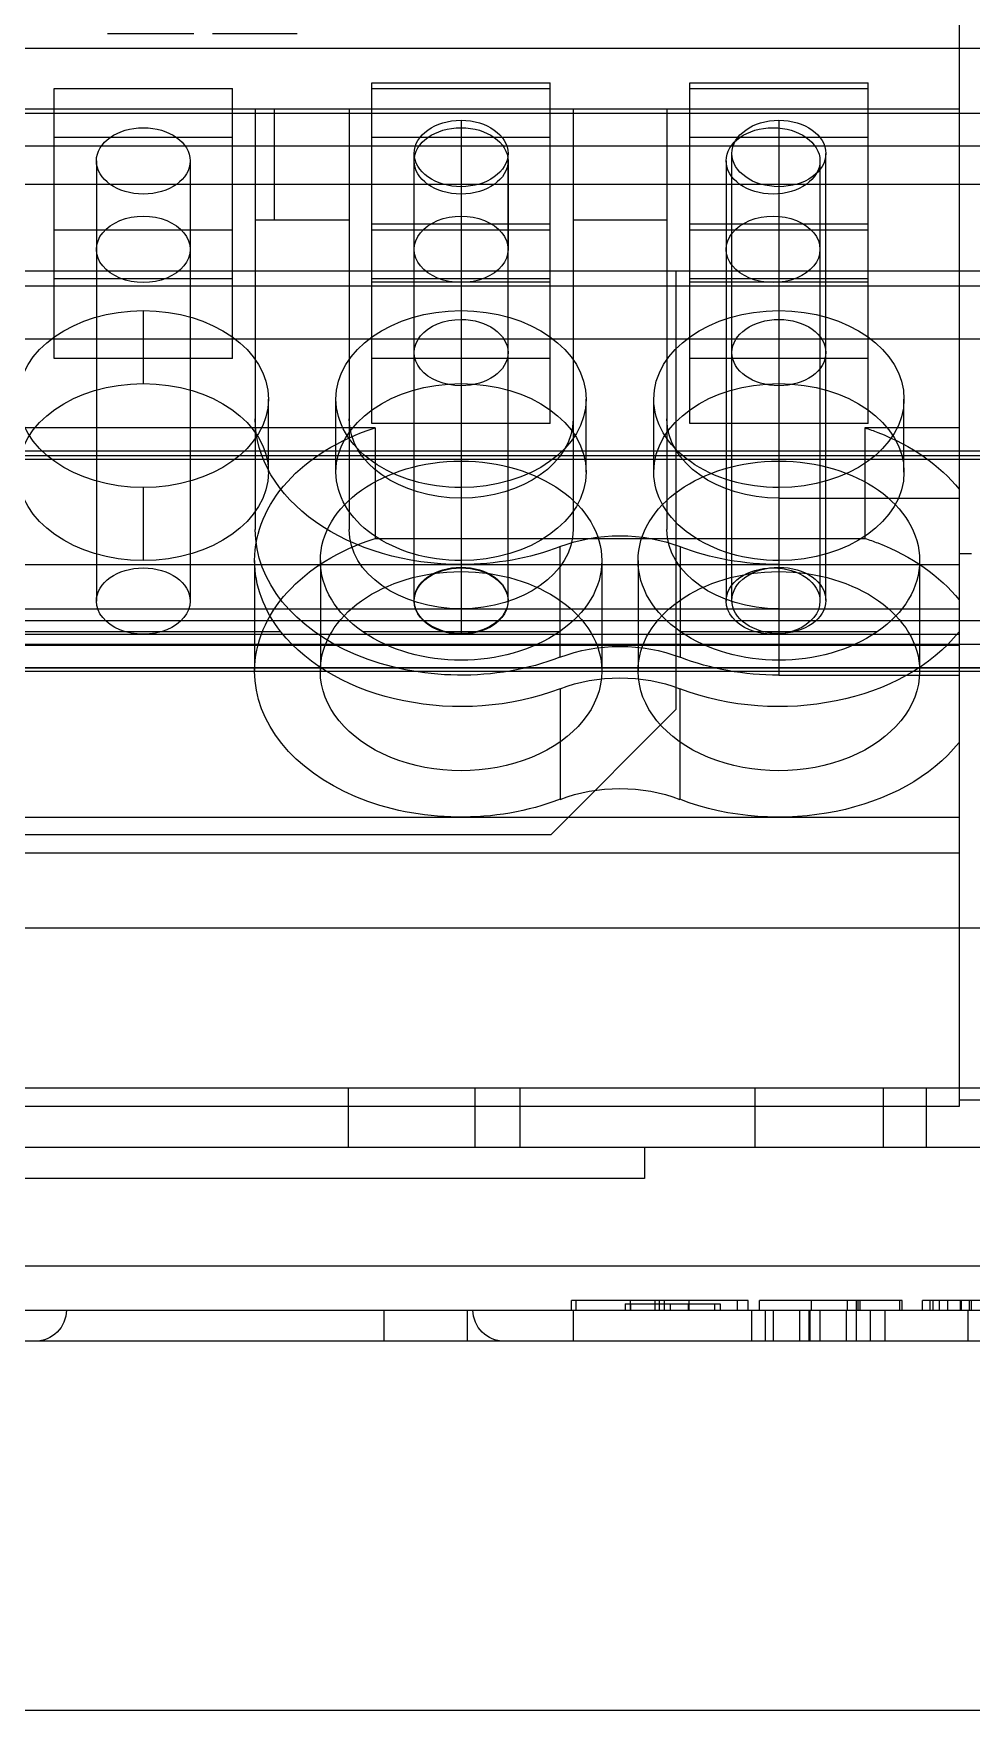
# Model space of a CAD drawing. Extents: x 0 to 226, y 0 to 271.
# Drawn here: x 132.73 to 147.72, y 0 to 26.8 of the extents above; entities that cross this region are included whole.
import ezdxf

# ---------------------------------------------------------------- set-up
doc = ezdxf.new("R2010")
doc.units = 0
doc.layers.add('-15N-THT. THIẾT BỊ ĐÓNG MỞ', color=40, linetype='CONTINUOUS')

# ---------------------------------------------------------------- blocks, each defined once
blk = doc.blocks.new('06 - N - SC VSD CHIẾU TRÊN ATV630D30~D45N4')
at = {"layer": '-15N-THT. THIẾT BỊ ĐÓNG MỞ'}
for p, q in [((34.52, -244), (34.52, -261.35)), ((20.906, -244.2), (22.288, -244.2)), ((21.013, -244.2), (21.013, -244.2)), ((21.237, -244.2), (21.237, -244.2)), ((22.062, -244.2), (22.062, -244.2)), ((22.288, -244.2), (22.288, -244.2)), ((22.587, -244.2), (22.587, -244.2)), ((22.587, -244.2), (23.938, -244.2)), ((22.812, -244.2), (22.812, -244.2)), ((67.73, -244.441), (-11.54, -244.441)), ((20.055, -245.078), (22.905, -245.078)), ((20.055, -249.391), (20.055, -245.078)), ((22.905, -249.391), (22.905, -245.078)), ((25.135, -244.986), (27.985, -244.986)), ((25.135, -250.431), (25.135, -244.986)), ((25.135, -245.078), (27.985, -245.078)), ((27.985, -250.431), (27.985, -244.986)), ((30.215, -244.986), (33.065, -244.986)), ((30.215, -250.431), (30.215, -244.986)), ((30.215, -245.078), (33.065, -245.078)), ((33.065, -250.431), (33.065, -244.986)), ((34.52, -245.41), (-11.88, -245.41)), ((67.73, -245.476), (-11.54, -245.476)), ((23.27, -245.41), (23.27, -252.128)), ((23.57, -245.41), (23.57, -247.178)), ((24.77, -245.41), (24.77, -252.128)), ((28.35, -245.41), (28.35, -252.128)), ((29.85, -245.41), (29.85, -252.128)), ((26.56, -245.587), (26.56, -253.789)), ((31.64, -245.587), (31.64, -254.454)), ((87.014, -246), (-7.024, -246)), ((20.055, -245.856), (22.905, -245.856)), ((25.135, -245.856), (27.985, -245.856)), ((27.985, -245.856), (27.985, -245.856)), ((30.215, -245.856), (33.065, -245.856)), ((20.73, -246.235), (20.73, -253.27)), ((22.23, -246.235), (22.23, -247.649)), ((25.81, -253.27), (25.81, -246.117)), ((27.31, -253.27), (27.31, -246.117)), ((27.31, -246.235), (27.31, -247.649)), ((30.797, -246.235), (30.797, -247.649)), ((30.89, -253.259), (30.89, -246.117)), ((32.297, -246.235), (32.297, -253.27)), ((32.39, -253.259), (32.39, -246.117)), ((67.73, -246.612), (-11.54, -246.612)), ((22.905, -247.34), (20.055, -247.34)), ((23.27, -247.178), (24.77, -247.178)), ((27.985, -247.249), (25.135, -247.249)), ((27.985, -247.34), (25.135, -247.34)), ((28.35, -247.178), (29.85, -247.178)), ((33.065, -247.249), (30.215, -247.249)), ((33.065, -247.34), (30.215, -247.34)), ((22.23, -247.649), (22.23, -253.27)), ((30.797, -247.649), (30.797, -253.27)), ((104.99, -248), (-105, -248)), ((22.905, -248.118), (20.055, -248.118)), ((27.985, -248.118), (25.135, -248.118)), ((25.135, -248.168), (27.985, -248.168)), ((30, -248), (30, -248)), ((30, -255), (30, -248)), ((33.065, -248.118), (30.215, -248.118)), ((30.215, -248.168), (33.065, -248.168)), ((67.73, -248.239), (-11.54, -248.239)), ((21.48, -248.627), (21.48, -249.794)), ((67.73, -249.087), (-11.54, -249.087)), ((22.905, -249.391), (20.055, -249.391)), ((27.985, -249.391), (25.135, -249.391)), ((25.81, -253.259), (25.81, -249.299)), ((33.065, -249.391), (30.215, -249.391)), ((23.48, -251.208), (23.48, -250.042)), ((24.56, -251.208), (24.56, -250.042)), ((28.56, -251.208), (28.56, -250.042)), ((29.64, -251.208), (29.64, -250.042)), ((33.64, -251.208), (33.64, -250.042)), ((25.185, -250.501), (17.775, -250.501)), ((27.985, -250.431), (25.135, -250.431)), ((25.185, -250.501), (25.185, -252.269)), ((33.065, -250.431), (30.215, -250.431)), ((33.015, -250.501), (33.015, -252.269)), ((34.52, -250.501), (33.015, -250.501)), ((67.73, -250.876), (-11.54, -250.876)), ((67.73, -250.947), (-11.54, -250.947)), ((59.57, -251.005), (-11.54, -251.005)), ((21.48, -251.456), (21.48, -252.623)), ((31.64, -251.626), (34.52, -251.626)), ((25.185, -252.269), (33.015, -252.269)), ((28.14, -252.401), (28.14, -254.168)), ((30.06, -252.401), (30.06, -254.168)), ((-11.88, -252.686), (34.52, -252.686)), ((23.26, -252.623), (23.26, -254.39)), ((24.31, -252.623), (24.31, -254.39)), ((28.81, -252.623), (28.81, -254.39)), ((29.39, -252.623), (29.39, -254.39)), ((33.89, -252.623), (33.89, -254.39)), ((34.52, -252.51), (34.72, -252.51)), ((-11.88, -253.395), (34.52, -253.395)), ((31.64, -253.393), (34.52, -253.393)), ((67.73, -253.586), (-11.54, -253.586)), ((23.68, -253.762), (19.28, -253.762)), ((28.131, -253.762), (24.989, -253.762)), ((33.211, -253.762), (30.069, -253.762)), ((-11.88, -253.801), (34.52, -253.801)), ((34.52, -253.981), (-11.88, -253.981)), ((67.73, -253.966), (-11.54, -253.966)), ((34.52, -253.981), (34.52, -253.981)), ((67.73, -254.338), (-11.54, -254.338)), ((67.73, -254.344), (-11.54, -254.344)), ((59.57, -254.396), (-11.54, -254.396)), ((31.64, -254.454), (34.52, -254.454)), ((28.142, -254.671), (28.142, -256.438)), ((30.058, -254.671), (30.058, -256.438)), ((30, -255), (28, -257)), ((30, -255), (30, -255)), ((-11.88, -256.724), (34.52, -256.724)), ((-84.5, -257), (28, -257)), ((28, -257), (28, -257)), ((34.52, -257.3), (-11.88, -257.3)), ((34.52, -257.3), (34.52, -257.3)), ((103.402, -258.5), (-103.412, -258.5)), ((-78.244, -261.05), (78.234, -261.05)), ((24.756, -261.05), (24.756, -262)), ((26.781, -261.05), (26.781, -262)), ((27.5, -261.05), (27.5, -262)), ((31.256, -261.05), (31.256, -262)), ((33.307, -261.05), (33.307, -262)), ((34, -262), (34, -261.05)), ((34.52, -261.242), (104.989, -261.242)), ((34.52, -261.35), (-11.88, -261.35)), ((34.52, -261.35), (34.52, -261.35)), ((-104.264, -262), (104.99, -262)), ((29.491, -262), (29.491, -262)), ((29.491, -262), (29.491, -262.5)), ((29.491, -262.5), (1.509, -262.5)), ((29.491, -262.5), (29.491, -262.5)), ((69.79, -263.9), (10.2, -263.9)), ((28.4, -264.45), (28.325, -264.45)), ((28.325, -264.6), (28.325, -264.45)), ((28.4, -264.45), (28.4, -264.45)), ((31.148, -264.45), (28.4, -264.45)), ((28.4, -264.6), (28.4, -264.45)), ((29.181, -264.5), (30.7, -264.5)), ((29.181, -264.5), (29.181, -264.6)), ((29.268, -264.6), (29.268, -264.45)), ((29.269, -264.5), (29.269, -264.6)), ((29.66, -264.6), (29.66, -264.45)), ((29.731, -264.6), (29.731, -264.45)), ((29.813, -264.6), (29.813, -264.45)), ((29.905, -264.6), (29.905, -264.5)), ((30.188, -264.5), (30.188, -264.6)), ((30.205, -264.6), (30.205, -264.45)), ((30.612, -264.5), (30.612, -264.6)), ((30.7, -264.5), (30.7, -264.6)), ((30.98, -264.45), (30.98, -264.45)), ((30.98, -264.6), (30.98, -264.45)), ((31.148, -264.6), (31.148, -264.45)), ((33.612, -264.45), (31.328, -264.45)), ((31.328, -264.6), (31.328, -264.45)), ((32.164, -264.6), (32.164, -264.45)), ((32.737, -264.6), (32.737, -264.45)), ((32.88, -264.6), (32.88, -264.45)), ((32.909, -264.6), (32.909, -264.45)), ((32.937, -264.6), (32.937, -264.45)), ((33.574, -264.45), (33.574, -264.45)), ((33.574, -264.6), (33.574, -264.45)), ((33.612, -264.45), (33.612, -264.45)), ((33.612, -264.6), (33.612, -264.45)), ((38.517, -264.45), (33.935, -264.45)), ((33.935, -264.45), (33.935, -264.45)), ((33.935, -264.6), (33.935, -264.45)), ((34.056, -264.6), (34.056, -264.45)), ((34.106, -264.6), (34.106, -264.45)), ((34.2, -264.45), (34.2, -264.6)), ((34.34, -264.6), (34.34, -264.45)), ((34.538, -264.45), (34.538, -264.6)), ((34.557, -264.6), (34.557, -264.45)), ((34.685, -264.6), (34.685, -264.45)), ((34.718, -264.45), (34.718, -264.45)), ((34.718, -264.6), (34.718, -264.45)), ((2.9, -264.6), (77.09, -264.6)), ((25.329, -265.1), (25.329, -264.6)), ((26.661, -265.1), (26.661, -264.6)), ((28.35, -264.6), (28.35, -264.622)), ((28.35, -264.622), (28.35, -264.645)), ((28.35, -264.645), (28.35, -264.667)), ((28.35, -264.667), (28.35, -264.689)), ((28.35, -264.689), (28.35, -264.711)), ((28.35, -264.711), (28.35, -264.733)), ((28.35, -264.733), (28.35, -264.755)), ((28.35, -264.755), (28.35, -264.776)), ((28.35, -264.776), (28.35, -264.797)), ((28.4, -264.6), (28.4, -264.6)), ((30.98, -264.6), (30.98, -264.6)), ((31.2, -264.6), (31.2, -265.1)), ((31.21, -265.1), (31.21, -264.6)), ((31.422, -264.6), (31.422, -265.1)), ((31.547, -264.6), (31.547, -265.1)), ((31.972, -264.6), (31.972, -265.1)), ((32.126, -265.1), (32.126, -264.6)), ((32.136, -264.6), (32.136, -265.1)), ((32.3, -265.1), (32.3, -264.6)), ((32.72, -265.1), (32.72, -264.6)), ((32.876, -264.6), (32.876, -265.1)), ((33.098, -264.6), (33.098, -265.1)), ((33.339, -265.1), (33.339, -264.6)), ((33.574, -264.6), (33.574, -264.6)), ((33.612, -264.6), (33.612, -264.6)), ((33.935, -264.6), (33.935, -264.6)), ((34.661, -264.6), (34.661, -265.1)), ((28.35, -264.797), (28.35, -264.817)), ((28.35, -264.817), (28.35, -264.837)), ((28.35, -264.837), (28.35, -264.857)), ((28.35, -264.857), (28.35, -264.876)), ((28.35, -264.876), (28.35, -264.894)), ((28.35, -264.894), (28.35, -264.912)), ((28.35, -264.912), (28.35, -264.929)), ((28.35, -264.929), (28.35, -264.946)), ((28.35, -264.946), (28.35, -264.961)), ((28.35, -264.961), (28.35, -264.976)), ((28.35, -264.976), (28.35, -264.991)), ((28.35, -264.991), (28.35, -265.004)), ((28.35, -265.004), (28.35, -265.017)), ((28.35, -265.017), (28.35, -265.029)), ((28.35, -265.029), (28.35, -265.04)), ((28.35, -265.04), (28.35, -265.05)), ((28.35, -265.05), (28.35, -265.06)), ((79.961, -265.1), (0.029, -265.1)), ((19.75, -265.1), (19.75, -265.1)), ((27.25, -265.1), (27.25, -265.1)), ((28.35, -265.06), (28.35, -265.068)), ((28.35, -265.068), (28.351, -265.075)), ((28.351, -265.075), (28.351, -265.082)), ((28.351, -265.082), (28.351, -265.087)), ((28.351, -265.087), (28.351, -265.092)), ((28.351, -265.092), (28.351, -265.095)), ((28.351, -265.095), (28.351, -265.098)), ((28.351, -265.098), (28.351, -265.099)), ((28.351, -265.099), (28.351, -265.1)), ((112.995, -271), (-113.005, -271))]:
    blk.add_line(p, q, dxfattribs=at)
at = {"layer": '-15N-THT. THIẾT BỊ ĐÓNG MỞ', "extrusion": (0, 0, -1)}
for centre, major_axis, ratio, start_param, end_param in [((21.48, -246.235), (0.75, 0), 0.707107, -3.141592, -0.000001), ((26.56, -246.117), (0.75, 0), 0.707107, 3.141593, 4.712389), ((26.56, -246.235), (0.75, 0), 0.707107, -3.141592, -0.000001), ((26.56, -246.117), (0.75, 0), 0.707107, -1.570796, 0), ((31.547, -246.235), (0.75, 0), 0.707107, -3.141592, -0.000001), ((31.64, -246.117), (0.75, 0), 0.707107, 3.141593, 4.712388), ((31.64, -246.117), (0.75, 0), 0.707107, -1.570795, 0), ((21.48, -246.235), (0.75, 0), 0.707107, 0.000001, 3.141592), ((26.56, -246.117), (0.75, 0), 0.707107, 1.570796, 3.141593), ((26.56, -246.235), (0.75, 0), 0.707107, 0.000001, 3.141592), ((26.56, -246.117), (0.75, 0), 0.707107, 0, 1.570796), ((31.547, -246.235), (0.75, 0), 0.707107, 0.000001, 3.141592), ((31.64, -246.117), (0.75, 0), 0.707107, 1.570797, 3.141593), ((31.64, -246.117), (0.75, 0), 0.707107, 0, 1.570795), ((21.48, -247.649), (0.75, 0), 0.707107, -3.141593, 0), ((26.56, -247.649), (0.75, 0), 0.707107, -3.141593, 0), ((31.547, -247.649), (0.75, 0), 0.707107, -3.141593, 0), ((21.48, -247.649), (0.75, 0), 0.707107, 0, 3.141593), ((26.56, -247.649), (0.75, 0), 0.707107, 0, 3.141593), ((31.547, -247.649), (0.75, 0), 0.707107, 0, 3.141593), ((21.48, -250.042), (2, 0), 0.707107, 3.141593, 4.712388), ((21.48, -250.042), (2, 0), 0.707107, -1.570796, 0), ((26.56, -250.042), (2, 0), 0.707107, 3.141593, 4.712389), ((26.56, -250.042), (2, 0), 0.707107, -1.570796, 0), ((31.64, -250.042), (2, 0), 0.707107, 3.141593, 4.712389), ((31.64, -250.042), (2, 0), 0.707107, -1.570796, 0), ((26.56, -249.299), (0.75, 0), 0.707107, 1.570796, 4.712389), ((26.56, -249.299), (0.75, 0), 0.707107, -1.570796, 1.570796), ((31.64, -249.299), (0.75, 0), 0.707107, 1.570797, 4.712388), ((31.64, -249.299), (0.75, 0), 0.707107, -1.570795, 1.570795), ((21.48, -251.208), (2, 0), 0.707107, 3.141593, 4.712388), ((21.48, -250.042), (2, 0), 0.707107, 1.570798, 3.141593), ((21.48, -251.208), (2, 0), 0.707107, -1.570796, 0), ((21.48, -250.042), (2, 0), 0.707107, 0, 1.570796), ((26.56, -251.208), (2, 0), 0.707107, 3.141593, 4.712389), ((26.56, -250.042), (2, 0), 0.707107, 1.570796, 3.141593), ((26.56, -251.208), (2, 0), 0.707107, -1.570796, 0), ((26.56, -250.042), (2, 0), 0.707107, 0, 1.570796), ((31.64, -251.208), (2, 0), 0.707107, 3.141593, 4.712389), ((31.64, -250.042), (2, 0), 0.707107, 1.570796, 3.141593), ((31.64, -251.208), (2, 0), 0.707107, -1.570796, 0), ((31.64, -250.042), (2, 0), 0.707107, 0, 1.570796), ((26.56, -252.623), (3.3, 0), 0.707107, -3.141591, -2.000498), ((26.56, -250.36), (3.29, 0), 0.707107, 1.570796, 3.141593), ((26.56, -250.36), (1.79, 0), 0.707107, 0.000001, 3.141592), ((31.64, -250.36), (1.79, 0), 0.707107, 1.570798, 3.141591), ((31.64, -252.623), (3.3, 0), 0.707107, -1.141097, -1.071002), ((31.64, -252.623), (3.3, 0), 0.707107, -1.071002, -0.510035), ((26.56, -252.623), (2.25, 0), 0.707107, 3.141593, 6.283185), ((31.64, -252.623), (2.25, 0), 0.707107, 3.141593, 6.283185), ((21.48, -251.208), (2, 0), 0.707107, 1.570798, 3.141593), ((21.48, -251.208), (2, 0), 0.707107, 0, 1.570796), ((26.56, -251.208), (2, 0), 0.707107, 1.570796, 3.141593), ((26.56, -251.208), (2, 0), 0.707107, 0, 1.570796), ((31.64, -251.208), (2, 0), 0.707107, 1.570796, 3.141593), ((31.64, -251.208), (2, 0), 0.707107, 0, 1.570796), ((26.56, -252.128), (3.29, 0), 0.707107, 1.069969, 3.141593), ((26.56, -252.128), (1.79, 0), 0.707107, 0.000001, 3.141592), ((29.1, -253.641), (2, 0), 0.707107, -2.071623, -1.069969), ((31.64, -252.128), (1.79, 0), 0.707107, 1.570798, 3.141591), ((26.56, -254.39), (3.3, 0), 0.707107, -3.141591, -2.000498), ((26.56, -250.36), (3.29, 0), 0.707107, 1.069969, 1.570796), ((31.64, -250.36), (3.29, 0), 0.707107, 1.570796, 2.071623), ((31.64, -254.39), (3.3, 0), 0.707107, -1.141097, -1.071002), ((31.64, -254.39), (3.3, 0), 0.707107, -1.071002, -0.510035), ((21.48, -253.27), (0.75, 0), 0.707107, 3.141593, 6.283185), ((26.56, -252.623), (3.3, 0), 0.707107, 2.631555, 3.14159), ((26.56, -252.623), (2.25, 0), 0.707107, 2.343482, 3.141593), ((26.56, -253.27), (0.75, 0), 0.707107, 3.141593, 6.283185), ((26.56, -252.623), (2.25, 0), 0.707107, 0, 0.798111), ((31.64, -252.623), (2.25, 0), 0.707107, 2.343482, 3.141593), ((31.547, -253.27), (0.75, 0), 0.707107, 3.141593, 6.283185), ((31.64, -252.623), (2.25, 0), 0.707107, 0, 0.798111), ((26.56, -254.39), (2.25, 0), 0.707107, 3.141593, 6.283185), ((26.56, -253.259), (0.75, 0), 0.707107, 3.141593, 4.712389), ((26.56, -253.259), (0.75, 0), 0.707107, -1.570796, 0), ((31.64, -254.39), (2.25, 0), 0.707107, 3.141593, 6.283185), ((31.64, -253.259), (0.75, 0), 0.707107, 3.141593, 4.712389), ((31.64, -253.259), (0.75, 0), 0.707107, -1.570796, 0), ((26.56, -253.259), (0.75, 0), 0.707107, 1.570796, 3.141593), ((26.56, -253.259), (0.75, 0), 0.707107, 0, 1.570796), ((31.64, -253.259), (0.75, 0), 0.707107, 1.570796, 3.141593), ((31.64, -253.259), (0.75, 0), 0.707107, 0, 1.570796), ((21.48, -253.27), (0.75, 0), 0.707107, 0, 3.141593), ((26.56, -253.27), (0.75, 0), 0.707107, 0, 3.141593), ((31.547, -253.27), (0.75, 0), 0.707107, 0, 3.141593), ((26.56, -252.623), (3.3, 0), 0.707107, 1.071004, 2.631555), ((26.56, -252.623), (2.25, 0), 0.707107, 0.798111, 2.343482), ((31.64, -252.623), (3.3, 0), 0.707107, 0.510035, 2.070591), ((31.64, -252.623), (2.25, 0), 0.707107, 0.798111, 2.343482), ((29.1, -255.409), (2, 0), 0.707107, -2.071623, -1.069969), ((31.64, -252.128), (3.29, 0), 0.707107, 1.570796, 2.071623), ((26.56, -254.39), (3.3, 0), 0.707107, 1.071004, 3.14159), ((26.56, -254.39), (2.25, 0), 0.707107, 0, 3.141593), ((29.1, -255.912), (2, 0), 0.707107, -2.070591, -1.071002), ((31.64, -254.39), (2.25, 0), 0.707107, 0, 3.141593), ((31.64, -254.39), (3.3, 0), 0.707107, 0.510035, 2.070591), ((29.1, -257.68), (2, 0), 0.707107, -2.070591, -1.071002), ((19.75, -264.6), (0, 0.5), 1, 1.570796, 3.141592), ((27.25, -264.6), (0, -0.5), 1, 0, 1.570796), ((28.35, -264.6), (0, -0.5), 0.000005, -1.570796, 0)]:
    blk.add_ellipse(centre, major_axis=major_axis, ratio=ratio, start_param=start_param, end_param=end_param, dxfattribs=at)

msp = doc.modelspace()

# ---------------------------------------------------------------- block references
msp.add_blockref('06 - N - SC VSD CHIẾU TRÊN ATV630D30~D45N4', (113.005, 271))

doc.saveas('drawing.dxf')
